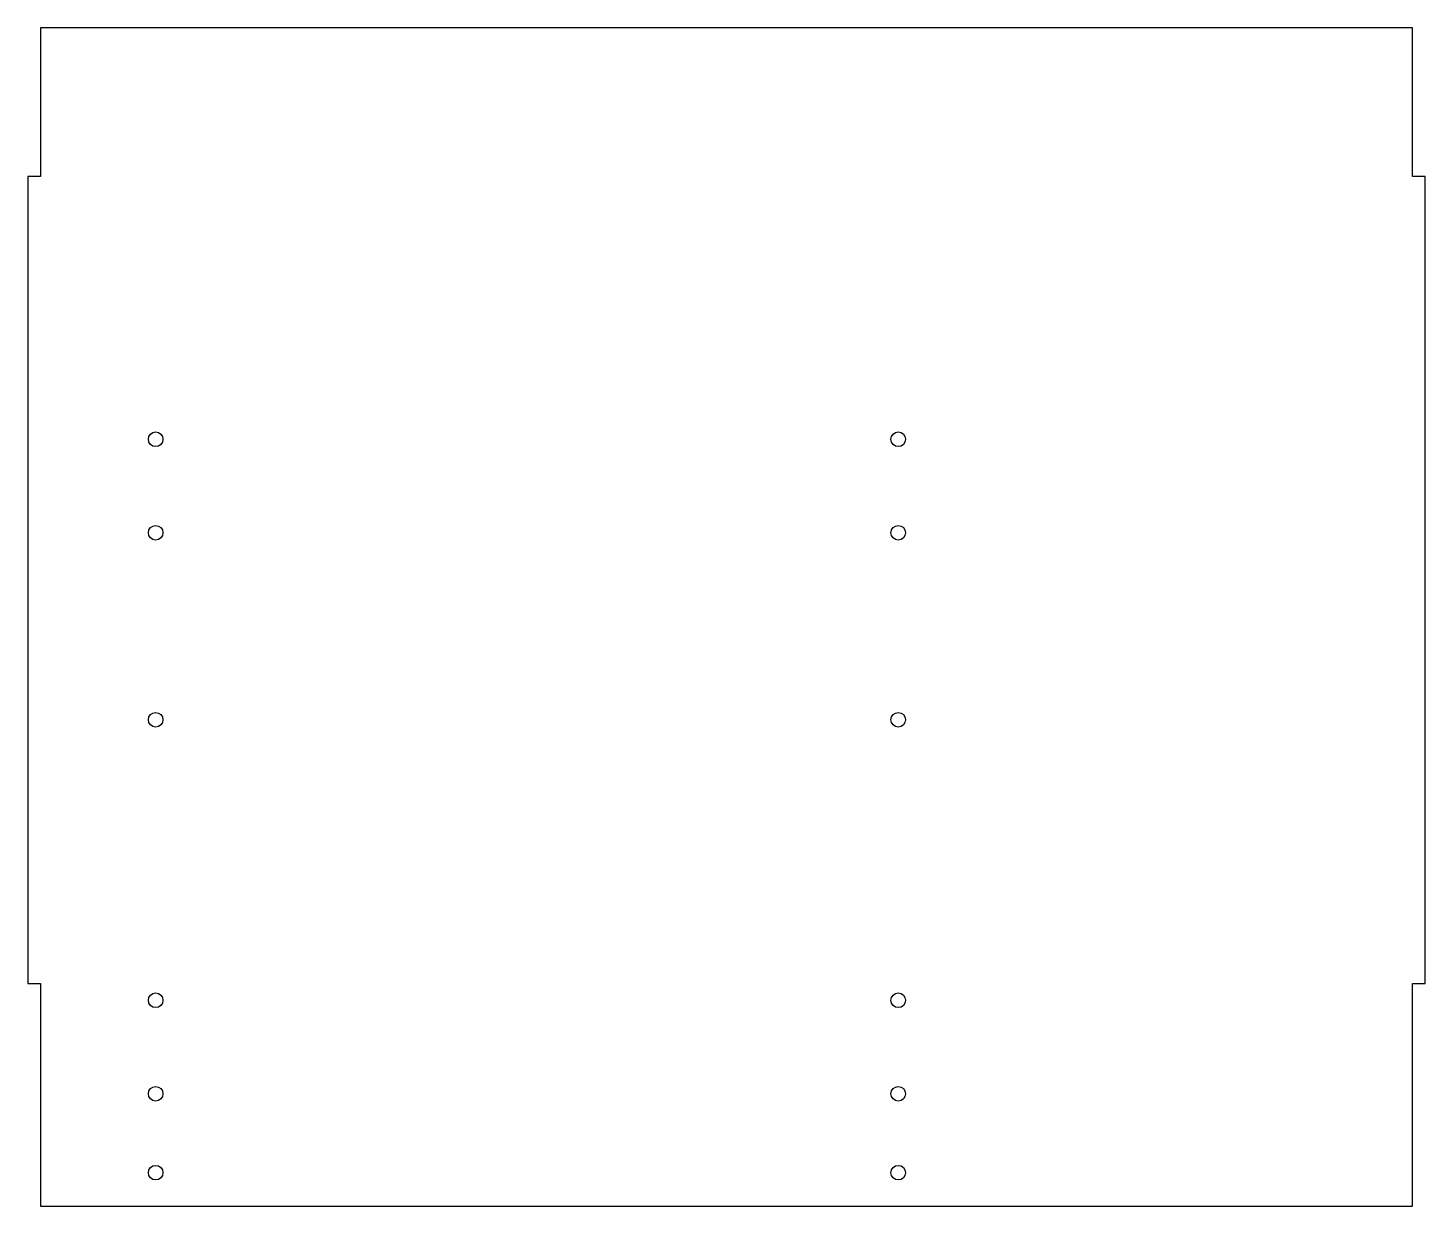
# Model space of a CAD drawing. Extents: x 0 to 18.8, y 0 to 15.9.
import ezdxf

# ---------------------------------------------------------------- set-up
doc = ezdxf.new("R2010")
doc.units = 0
doc.layers.add('BLOCKDRILLSYSTEM', color=6, linetype='CONTINUOUS')
doc.layers.add('PartCut', color=1, linetype='CONTINUOUS')

msp = doc.modelspace()

# ---------------------------------------------------------------- linework, layer by layer
at = {"layer": 'BLOCKDRILLSYSTEM'}
for centre in [(1.72, 10.33189), (11.72, 10.33189), (1.72, 9.07205), (11.72, 9.07205), (1.72, 6.55236), (11.72, 6.55236), (1.72, 2.77284), (11.72, 2.77284), (1.72, 1.51299), (11.72, 1.51299), (1.72, 0.45), (11.72, 0.45)]:
    msp.add_circle(centre, 0.09843, dxfattribs=at)
at = {"layer": 'PartCut'}
msp.add_lwpolyline([(0.17, 3), (0.17, 0), (18.645, 0), (18.645, 3), (18.815, 3), (18.815, 13.875), (18.645, 13.875), (18.645, 15.875), (0.17, 15.875), (0.17, 13.875), (0, 13.875), (0, 3)], close=True, dxfattribs=at)

doc.saveas('drawing.dxf')
